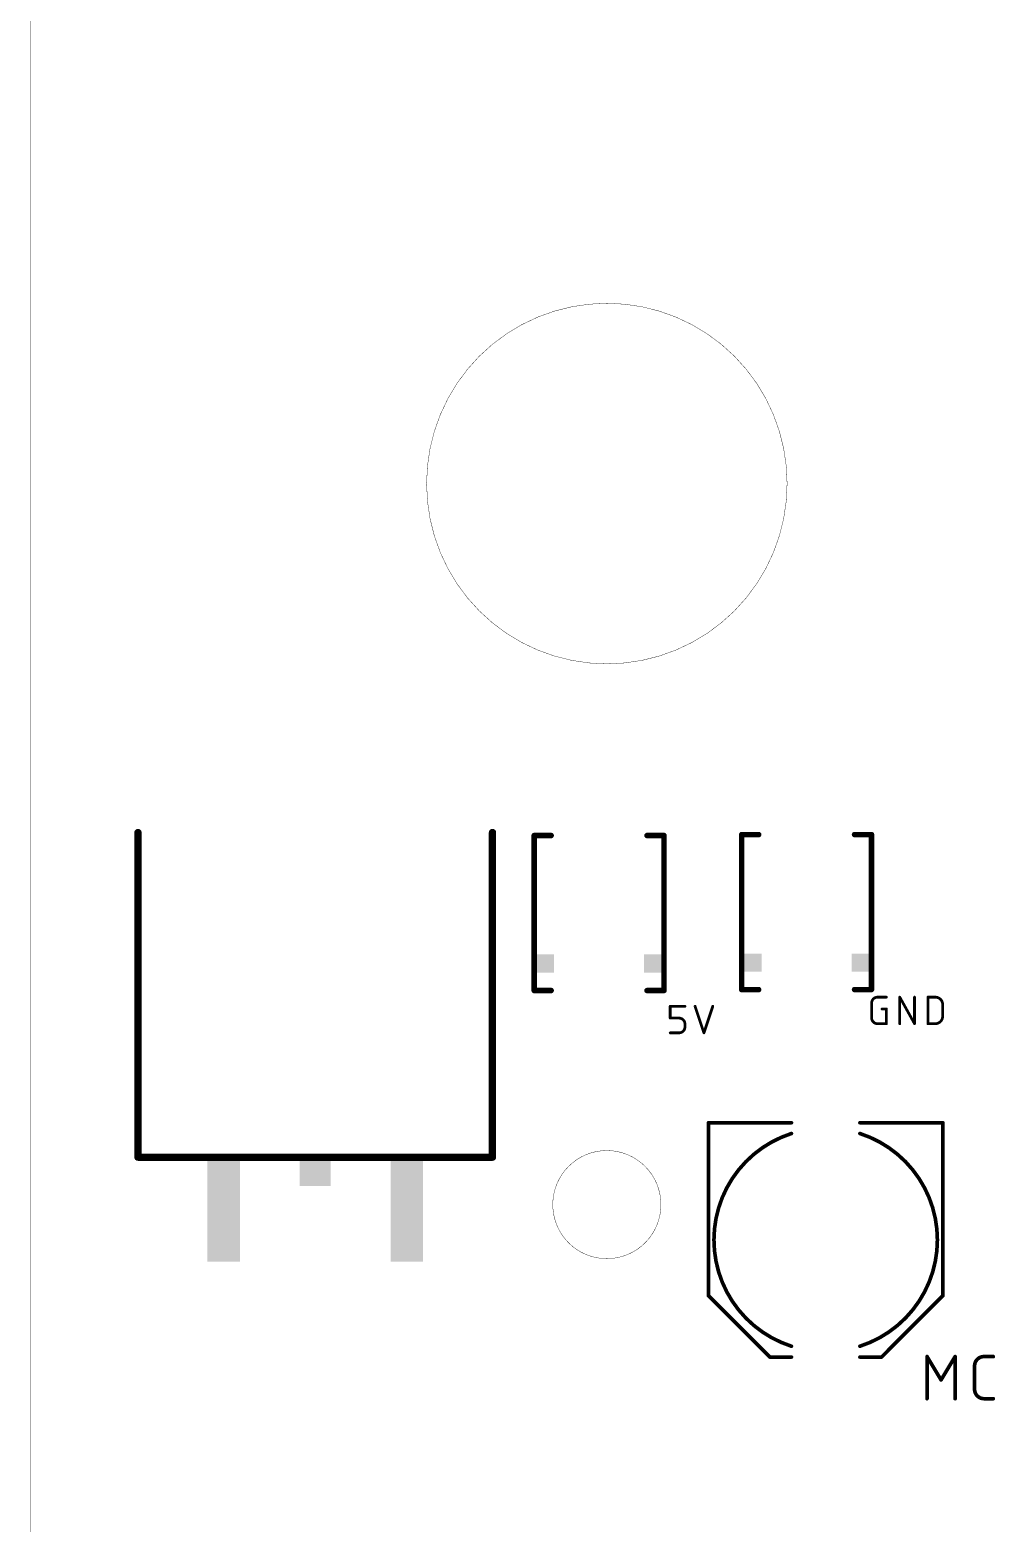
# Model space of a CAD drawing. Extents: x 2 to 74, y 3 to 153.
# Drawn here: x 2.09 to 28.86, y 70.26 to 111.68 of the extents above; entities that cross this region are included whole.
import ezdxf

# ---------------------------------------------------------------- set-up
doc = ezdxf.new("R2010")
doc.units = 0
doc.layers.add('20', color=31, linetype='CONTINUOUS')
doc.layers.add('21', color=253, linetype='CONTINUOUS')

# ---------------------------------------------------------------- blocks, each defined once
blk = doc.blocks.new('RECT')
blk.add_solid([(-0.5, -0.5), (0.5, -0.5), (-0.5, 0.5), (0.5, 0.5)])

msp = doc.modelspace()

# ---------------------------------------------------------------- linework, layer by layer
at = {"layer": '20', "const_width": 0.01}
msp.add_lwpolyline([(2.0933, 3.0944), (2.0933, 153.0944)], dxfattribs=at)
for points in [[(18.0933, 94.0944, 1), (18.0933, 104.0944, 1), (18.0933, 94.0944)], [(18.0933, 77.5944, 1), (18.0933, 80.5944, 1), (18.0933, 77.5944)]]:
    msp.add_lwpolyline(points, format="xyb", dxfattribs=at)
at = {"layer": '21'}
for points, const_width in [([(5.087, 80.41), (5.087, 89.414)], 0.2032), ([(14.921, 89.414), (14.921, 80.41)], 0.2032), ([(16.078, 85.032), (16.078, 89.332)], 0.1524), ([(16.078, 89.332), (16.548, 89.332)], 0.1524), ([(19.678, 89.332), (19.208, 89.332)], 0.1524), ([(19.678, 85.032), (19.678, 89.332)], 0.1524), ([(21.834, 85.058), (21.834, 89.358)], 0.1524), ([(21.834, 89.358), (22.304, 89.358)], 0.1524), ([(25.434, 89.358), (24.964, 89.358)], 0.1524), ([(25.434, 85.058), (25.434, 89.358)], 0.1524), ([(16.548, 85.032), (16.078, 85.032)], 0.1524), ([(19.208, 85.032), (19.678, 85.032)], 0.1524), ([(22.304, 85.058), (21.834, 85.058)], 0.1524), ([(24.964, 85.058), (25.434, 85.058)], 0.1524), ([(19.8501, 84.2673), (19.8501, 84.5947)], 0.0762), ([(19.8501, 84.5947), (20.2593, 84.5947)], 0.0762), ([(20.5407, 84.5947), (20.7862, 83.8581)], 0.0762), ([(20.7862, 83.8581), (21.0318, 84.5947)], 0.0762), ([(25.4381, 84.2758), (25.4381, 84.685)], 0.0762), ([(25.6018, 84.8487), (25.8473, 84.8487)], 0.0762), ([(25.7246, 84.5213), (25.8473, 84.5213)], 0.0762), ([(25.8473, 84.5213), (25.8473, 84.1121)], 0.0762), ([(26.2184, 84.1121), (26.2184, 84.8487)], 0.0762), ([(26.2184, 84.8487), (26.6276, 84.1121)], 0.0762), ([(26.6276, 84.1121), (26.6276, 84.8487)], 0.0762), ([(26.9987, 84.1121), (26.9987, 84.8487)], 0.0762), ([(26.9987, 84.8487), (27.2033, 84.8487)], 0.0762), ([(27.4079, 84.6441), (27.4079, 84.3167)], 0.0762), ([(20.0956, 84.2673), (19.8501, 84.2673)], 0.0762), ([(20.2593, 84.0218), (20.2593, 84.1036)], 0.0762), ([(25.8473, 84.1121), (25.6018, 84.1121)], 0.0762), ([(27.2033, 84.1121), (26.9987, 84.1121)], 0.0762), ([(19.8501, 83.8581), (20.0956, 83.8581)], 0.0762), ([(20.913, 76.566), (20.913, 81.366)], 0.1016), ([(20.913, 81.366), (23.213, 81.366)], 0.1016), ([(25.113, 81.366), (27.413, 81.366)], 0.1016), ([(27.413, 81.366), (27.413, 76.566)], 0.1016), ([(14.921, 80.41), (5.087, 80.41)], 0.2032), ([(22.613, 74.866), (20.913, 76.566)], 0.1016), ([(27.413, 76.566), (25.713, 74.866)], 0.1016), ([(23.213, 74.866), (22.613, 74.866)], 0.1016), ([(25.713, 74.866), (25.113, 74.866)], 0.1016), ([(26.9748, 73.7108), (26.9748, 74.8792)], 0.1016), ([(26.9748, 74.8792), (27.3643, 74.2301)], 0.1016), ([(27.3643, 74.2301), (27.7537, 74.8792)], 0.1016), ([(27.7537, 74.8792), (27.7537, 73.7108)], 0.1016), ([(28.2937, 73.9704), (28.2937, 74.6196)], 0.1016), ([(28.5533, 74.8792), (28.813, 74.8792)], 0.1016), ([(28.813, 73.7108), (28.5533, 73.7108)], 0.1016)]:
    msp.add_lwpolyline(points, dxfattribs=dict(at, const_width=const_width))
for points, const_width in [([(5.1378, 89.414, 1), (5.0362, 89.414)], 0.1016), ([(14.9718, 89.414, 1), (14.8702, 89.414)], 0.1016), ([(16.1161, 89.332, 1), (16.0399, 89.332)], 0.0762), ([(16.078, 89.3701, 1), (16.078, 89.2939)], 0.0762), ([(16.548, 89.2939, 1), (16.548, 89.3701)], 0.0762), ([(19.208, 89.3701, 1), (19.208, 89.2939)], 0.0762), ([(19.7161, 89.332, 1), (19.6399, 89.332)], 0.0762), ([(19.678, 89.2939, 1), (19.678, 89.3701)], 0.0762), ([(21.8721, 89.358, 1), (21.7959, 89.358)], 0.0762), ([(21.834, 89.3961, 1), (21.834, 89.3199)], 0.0762), ([(22.304, 89.3199, 1), (22.304, 89.3961)], 0.0762), ([(24.964, 89.3961, 1), (24.964, 89.3199)], 0.0762), ([(25.4721, 89.358, 1), (25.3959, 89.358)], 0.0762), ([(25.434, 89.3199, 1), (25.434, 89.3961)], 0.0762), ([(16.078, 85.0701, 1), (16.078, 84.9939)], 0.0762), ([(16.0399, 85.032, 1), (16.1161, 85.032)], 0.0762), ([(16.548, 84.9939, 1), (16.548, 85.0701)], 0.0762), ([(19.208, 85.0701, 1), (19.208, 84.9939)], 0.0762), ([(19.6399, 85.032, 1), (19.7161, 85.032)], 0.0762), ([(19.678, 84.9939, 1), (19.678, 85.0701)], 0.0762), ([(21.834, 85.0961, 1), (21.834, 85.0199)], 0.0762), ([(21.7959, 85.058, 1), (21.8721, 85.058)], 0.0762), ([(22.304, 85.0199, 1), (22.304, 85.0961)], 0.0762), ([(24.964, 85.0961, 1), (24.964, 85.0199)], 0.0762), ([(25.3959, 85.058, 1), (25.4721, 85.058)], 0.0762), ([(25.434, 85.0199, 1), (25.434, 85.0961)], 0.0762), ([(19.8692, 84.5947, 1), (19.8311, 84.5947)], 0.0381), ([(19.8501, 84.6137, 1), (19.8501, 84.5757)], 0.0381), ([(20.2593, 84.5757, 1), (20.2593, 84.6137)], 0.0381), ([(20.5588, 84.6007, 1), (20.5226, 84.5887)], 0.0381), ([(21.0498, 84.5887, 1), (21.0137, 84.6007)], 0.0381), ([(25.6018, 84.8487, 0.4142), (25.4381, 84.685)], 0.0762), ([(25.4572, 84.685, 1), (25.4191, 84.685)], 0.0381), ([(25.4191, 84.685, 1), (25.4572, 84.685)], 0.0381), ([(25.6018, 84.8678, 1), (25.6018, 84.8297)], 0.0381), ([(25.6018, 84.8297, 1), (25.6018, 84.8677)], 0.0381), ([(25.7246, 84.5404, 1), (25.7246, 84.5023)], 0.0381), ([(25.8664, 84.5213, 1), (25.8283, 84.5213)], 0.0381), ([(25.8473, 84.8297, 1), (25.8473, 84.8678)], 0.0381), ([(25.8473, 84.5023, 1), (25.8473, 84.5404)], 0.0381), ([(26.235, 84.858, 1), (26.2017, 84.8394)], 0.0381), ([(26.2374, 84.8487, 1), (26.1993, 84.8487)], 0.0381), ([(26.6467, 84.8487, 1), (26.6086, 84.8487)], 0.0381), ([(27.0177, 84.8487, 1), (26.9796, 84.8487)], 0.0381), ([(26.9987, 84.8678, 1), (26.9987, 84.8297)], 0.0381), ([(27.4079, 84.6441, 0.4142), (27.2033, 84.8487)], 0.0762), ([(27.2033, 84.8678, 1), (27.2033, 84.8297)], 0.0381), ([(27.2033, 84.8297, 1), (27.2033, 84.8678)], 0.0381), ([(27.4269, 84.6441, 1), (27.3888, 84.6441)], 0.0381), ([(27.3888, 84.6441, 1), (27.4269, 84.6441)], 0.0381), ([(19.8501, 84.2864, 1), (19.8501, 84.2483)], 0.0381), ([(19.8311, 84.2673, 1), (19.8692, 84.2673)], 0.0381), ([(20.2593, 84.1036, 0.4142), (20.0956, 84.2673)], 0.0762), ([(20.0956, 84.2864, 1), (20.0956, 84.2483)], 0.0381), ([(20.0956, 84.2483, 1), (20.0956, 84.2864)], 0.0381), ([(20.2784, 84.1036, 1), (20.2403, 84.1036)], 0.0381), ([(20.2403, 84.1036, 1), (20.2784, 84.1036)], 0.0381), ([(25.4381, 84.2758, 0.4142), (25.6018, 84.1121)], 0.0762), ([(25.4572, 84.2758, 1), (25.4191, 84.2758)], 0.0381), ([(25.4191, 84.2758, 1), (25.4572, 84.2758)], 0.0381), ([(25.6018, 84.1311, 1), (25.6018, 84.0931)], 0.0381), ([(25.6018, 84.0931, 1), (25.6018, 84.1311)], 0.0381), ([(25.8283, 84.1121, 1), (25.8664, 84.1121)], 0.0381), ([(25.8473, 84.0931, 1), (25.8473, 84.1311)], 0.0381), ([(26.1993, 84.1121, 1), (26.2374, 84.1121)], 0.0381), ([(26.6086, 84.1121, 1), (26.6467, 84.1121)], 0.0381), ([(26.611, 84.1028, 1), (26.6443, 84.1214)], 0.0381), ([(26.9796, 84.1121, 1), (27.0177, 84.1121)], 0.0381), ([(26.9987, 84.1311, 1), (26.9987, 84.0931)], 0.0381), ([(27.2033, 84.1121, 0.4142), (27.4079, 84.3167)], 0.0762), ([(27.2033, 84.1311, 1), (27.2033, 84.0931)], 0.0381), ([(27.2033, 84.0931, 1), (27.2033, 84.1311)], 0.0381), ([(27.4269, 84.3167, 1), (27.3888, 84.3167)], 0.0381), ([(27.3888, 84.3167, 1), (27.4269, 84.3167)], 0.0381), ([(19.8501, 83.8772, 1), (19.8501, 83.8391)], 0.0381), ([(20.0956, 83.8581, 0.4142), (20.2593, 84.0218)], 0.0762), ([(20.0956, 83.8772, 1), (20.0956, 83.8391)], 0.0381), ([(20.0956, 83.8391, 1), (20.0956, 83.8772)], 0.0381), ([(20.2784, 84.0218, 1), (20.2403, 84.0218)], 0.0381), ([(20.2403, 84.0218, 1), (20.2784, 84.0218)], 0.0381), ([(20.7682, 83.8641, 1), (20.8043, 83.8521)], 0.0381), ([(20.7682, 83.8521, 1), (20.8043, 83.8641)], 0.0381), ([(20.9384, 81.366, 1), (20.8876, 81.366)], 0.0508), ([(20.913, 81.3914, 1), (20.913, 81.3406)], 0.0508), ([(23.213, 81.3406, 1), (23.213, 81.3914)], 0.0508), ([(25.113, 81.3914, 1), (25.113, 81.3406)], 0.0508), ([(27.4384, 81.366, 1), (27.3876, 81.366)], 0.0508), ([(27.413, 81.3406, 1), (27.413, 81.3914)], 0.0508), ([(23.213, 81.066, 0.7285), (23.213, 75.166)], 0.1016), ([(23.2208, 81.0418, 1), (23.2052, 81.0902)], 0.0508), ([(25.113, 75.166, 0.7285), (25.113, 81.066)], 0.1016), ([(25.1208, 81.0902, 1), (25.1052, 81.0418)], 0.0508), ([(5.087, 80.4608, 1), (5.087, 80.3592)], 0.1016), ([(5.0362, 80.41, 1), (5.1378, 80.41)], 0.1016), ([(14.8702, 80.41, 1), (14.9718, 80.41)], 0.1016), ([(14.921, 80.3592, 1), (14.921, 80.4608)], 0.1016), ([(20.931, 76.584, 1), (20.895, 76.548)], 0.0508), ([(20.8876, 76.566, 1), (20.9384, 76.566)], 0.0508), ([(27.3876, 76.566, 1), (27.4384, 76.566)], 0.0508), ([(27.431, 76.548, 1), (27.395, 76.584)], 0.0508), ([(23.2052, 75.1418, 1), (23.2208, 75.1902)], 0.0508), ([(25.1052, 75.1902, 1), (25.1208, 75.1418)], 0.0508), ([(22.613, 74.8914, 1), (22.613, 74.8406)], 0.0508), ([(22.595, 74.848, 1), (22.631, 74.884)], 0.0508), ([(23.213, 74.8406, 1), (23.213, 74.8914)], 0.0508), ([(25.113, 74.8914, 1), (25.113, 74.8406)], 0.0508), ([(25.695, 74.884, 1), (25.731, 74.848)], 0.0508), ([(25.713, 74.8406, 1), (25.713, 74.8914)], 0.0508), ([(27.0002, 74.8792, 1), (26.9494, 74.8792)], 0.0508), ([(26.9966, 74.8923, 1), (26.953, 74.8661)], 0.0508), ([(27.7791, 74.8792, 1), (27.7283, 74.8792)], 0.0508), ([(27.7755, 74.8661, 1), (27.732, 74.8923)], 0.0508), ([(28.5533, 74.8792, 0.4142), (28.2937, 74.6196)], 0.1016), ([(28.3191, 74.6196, 1), (28.2683, 74.6196)], 0.0508), ([(28.2683, 74.6196, 1), (28.3191, 74.6196)], 0.0508), ([(28.5533, 74.9046, 1), (28.5533, 74.8538)], 0.0508), ([(28.5533, 74.8538, 1), (28.5533, 74.9046)], 0.0508), ([(28.813, 74.8538, 1), (28.813, 74.9046)], 0.0508), ([(27.3425, 74.2432, 1), (27.386, 74.217)], 0.0508), ([(27.3425, 74.217, 1), (27.386, 74.2432)], 0.0508), ([(26.9494, 73.7108, 1), (27.0002, 73.7108)], 0.0508), ([(27.7283, 73.7108, 1), (27.7791, 73.7108)], 0.0508), ([(28.2937, 73.9704, 0.4142), (28.5533, 73.7108)], 0.1016), ([(28.3191, 73.9704, 1), (28.2683, 73.9704)], 0.0508), ([(28.2683, 73.9704, 1), (28.3191, 73.9704)], 0.0508), ([(28.5533, 73.7362, 1), (28.5533, 73.6854)], 0.0508), ([(28.5533, 73.6854, 1), (28.5533, 73.7362)], 0.0508), ([(28.813, 73.6854, 1), (28.813, 73.7362)], 0.0508)]:
    msp.add_lwpolyline(points, format="xyb", dxfattribs=dict(at, const_width=const_width))

# ---------------------------------------------------------------- block references
at = {"layer": '21', "xscale": 0.5, "yscale": 0.55, "rotation": 90}
for p in [(16.353, 85.782), (19.403, 85.782), (22.109, 85.808), (25.159, 85.808)]:
    msp.add_blockref('RECT', p, dxfattribs=at)
at = {"layer": '21'}
for p, xscale, yscale in [((10.004, 79.9874), 0.8636, 0.762), ((7.464, 78.909), 0.9002, 2.7998), ((12.544, 78.909), 0.9002, 2.7998)]:
    msp.add_blockref('RECT', p, dxfattribs=dict(at, xscale=xscale, yscale=yscale))

doc.saveas('drawing.dxf')
